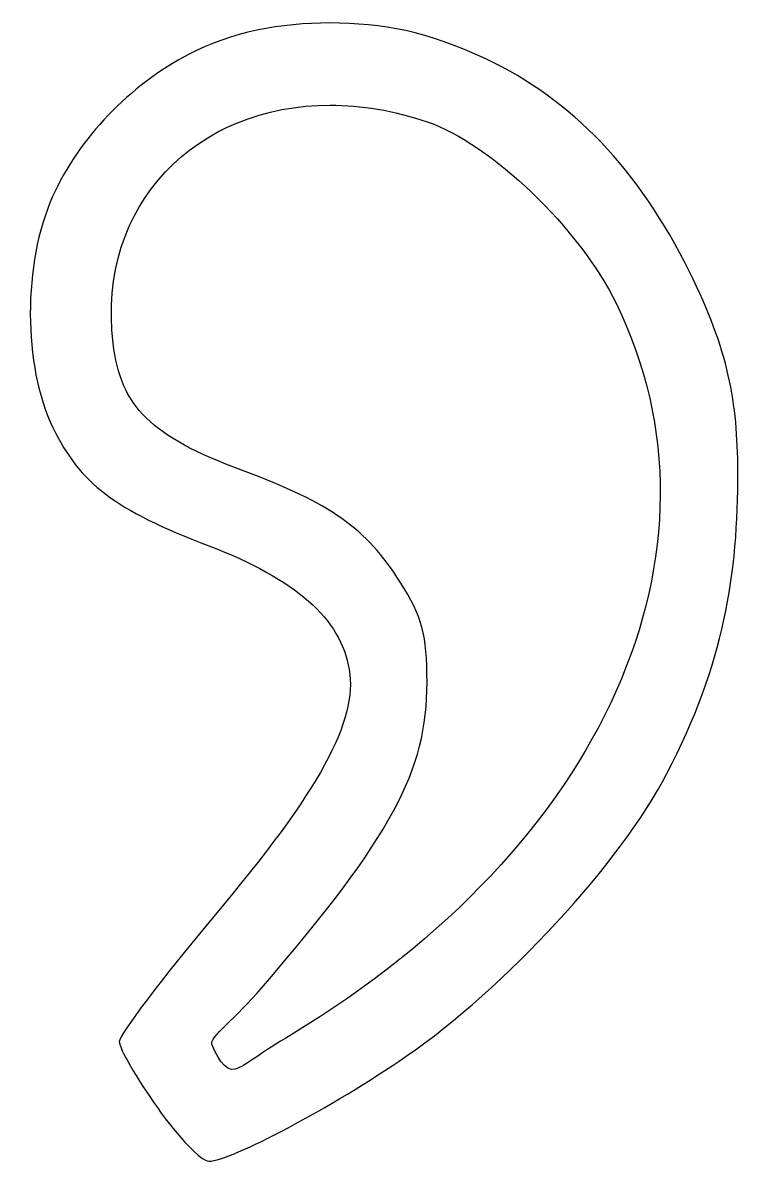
# Model space of a CAD drawing. Extents: x 48 to 138, y 142 to 286.
import ezdxf

# ---------------------------------------------------------------- set-up
doc = ezdxf.new("R2010")
doc.units = 0
doc.layers.add('Layer_1', color=7, linetype='CONTINUOUS')

msp = doc.modelspace()

# ---------------------------------------------------------------- linework, layer by layer
at = {"layer": 'Layer_1', "color": 7}
for points in [[(86.588755, 285.680794), (86.588755, 285.680794)], [(86.652145, 275.306923), (86.652145, 275.306923)]]:
    msp.add_lwpolyline(points, dxfattribs=at)
for points in [[(86.588755, 285.680794), (80.539723, 285.70789), (74.064484, 284.497018), (68.869388, 281.762756)], [(106.301314, 281.136576), (98.902023, 284.641197), (93.331758, 285.65059), (86.588755, 285.680794)], [(68.869388, 281.762756), (61.293499, 277.775444), (54.965783, 271.165633), (51.631785, 263.756757)], [(131.995664, 254.251602), (125.574775, 267.209497), (117.196297, 275.976241), (106.301314, 281.136576)], [(59.269974, 245.24805), (57.186418, 262.840446), (69.796747, 275.319401), (86.652145, 275.306923)], [(86.652145, 275.306923), (90.54185, 275.304043), (94.658036, 274.635768), (98.871484, 273.211754)], [(98.871484, 273.211754), (106.946531, 270.482638), (118.170949, 259.685647), (122.766667, 250.226628)], [(51.631785, 263.756757), (47.869481, 255.396093), (47.884405, 242.366909), (51.665409, 234.605738)], [(138.078326, 229.121147), (138.045833, 237.739765), (136.925535, 244.302707), (131.995664, 254.251602)], [(122.766667, 250.226628), (137.874347, 219.131638), (121.268191, 181.804989), (81.716564, 157.955947)], [(75.571062, 229.18233), (63.987313, 233.503768), (60.221323, 237.215393), (59.269974, 245.24805)], [(51.665409, 234.605738), (55.128132, 227.497893), (59.456269, 224.212961), (71.337178, 219.676073)], [(95.48151, 215.108701), (91.182811, 221.887044), (86.775236, 225.002498), (75.571062, 229.18233)], [(129.139817, 190.935157), (136.326479, 204.77212), (138.127607, 216.048546), (138.078326, 229.121147)], [(71.337178, 219.676073), (82.286438, 215.494948), (88.012662, 210.445377), (89.04938, 204.056836)], [(98.871484, 202.443979), (98.871484, 208.488583), (98.280773, 210.69472), (95.48151, 215.108701)], [(89.04938, 204.056836), (90.11127, 197.513181), (85.391696, 188.897208), (71.973282, 172.883408)], [(78.001371, 163.848989), (94.433678, 183.021587), (98.871484, 191.227951), (98.871484, 202.443979)], [(96.242186, 155.2368), (108.694804, 163.819683), (123.272762, 179.638922), (129.139817, 190.935157)], [(71.973282, 172.883408), (65.413066, 165.054321), (60.045535, 157.943989), (60.045535, 157.082271)], [(71.730195, 156.755399), (71.399112, 157.618189), (74.719936, 160.02034), (78.001371, 163.848989)], [(60.045535, 157.082271), (60.045535, 156.220551), (62.205413, 152.470873), (64.844964, 148.7501)], [(74.684159, 153.596384), (73.353831, 153.150343), (72.171616, 155.605078), (71.730195, 156.755399)], [(81.716564, 157.955947), (77.991329, 155.709689), (75.895781, 154.002623), (74.684159, 153.596384)], [(71.349306, 141.985036), (74.081084, 141.985036), (86.972843, 148.847958), (96.242186, 155.2368)], [(64.844964, 148.7501), (67.484518, 145.029314), (70.41138, 141.985036), (71.349306, 141.985036)]]:
    msp.add_open_spline(points, degree=3, dxfattribs=at)

doc.saveas('drawing.dxf')
